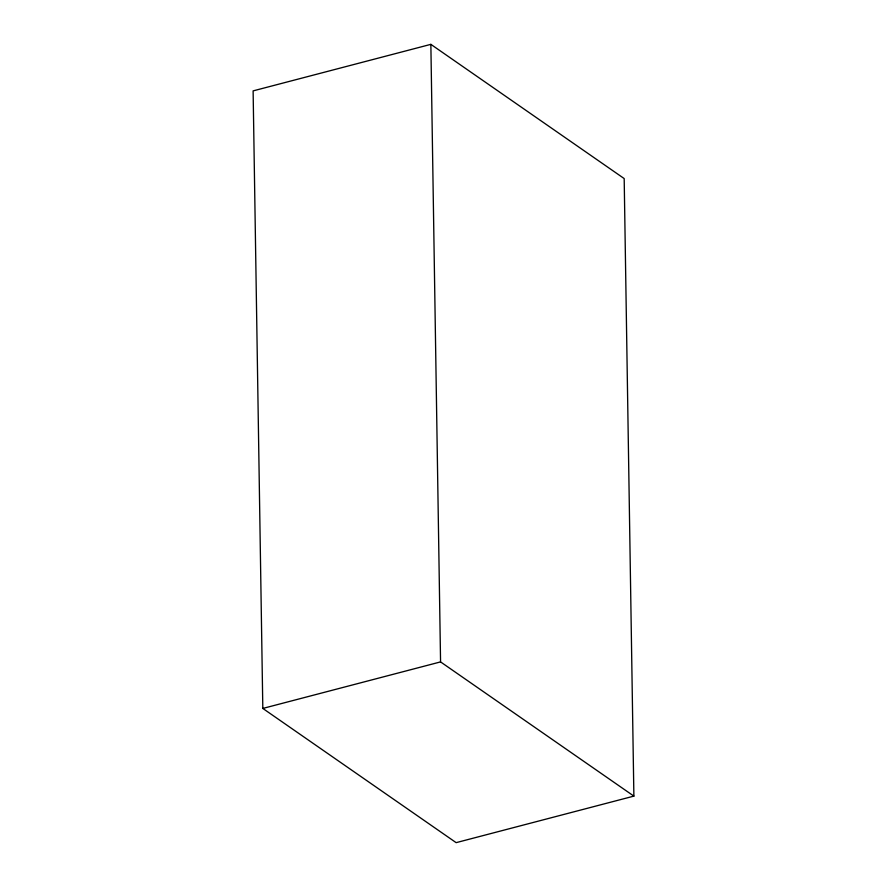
<?xml version="1.0" encoding="UTF-8"?>
<svg xmlns="http://www.w3.org/2000/svg" width="887" height="887" viewBox="0 0 887 887"><rect width="100%" height="100%" fill="white"/><g stroke="black" fill="none" stroke-linecap="round" stroke-linejoin="round"><path stroke-width="1.33" d="M430.86 44.35L253.117 90.884L262.818 708.436L456.14 842.65L633.883 796.116L624.182 178.564L430.86 44.35L440.562 661.902L633.883 796.116M262.818 708.436L440.562 661.902"/></g></svg>
